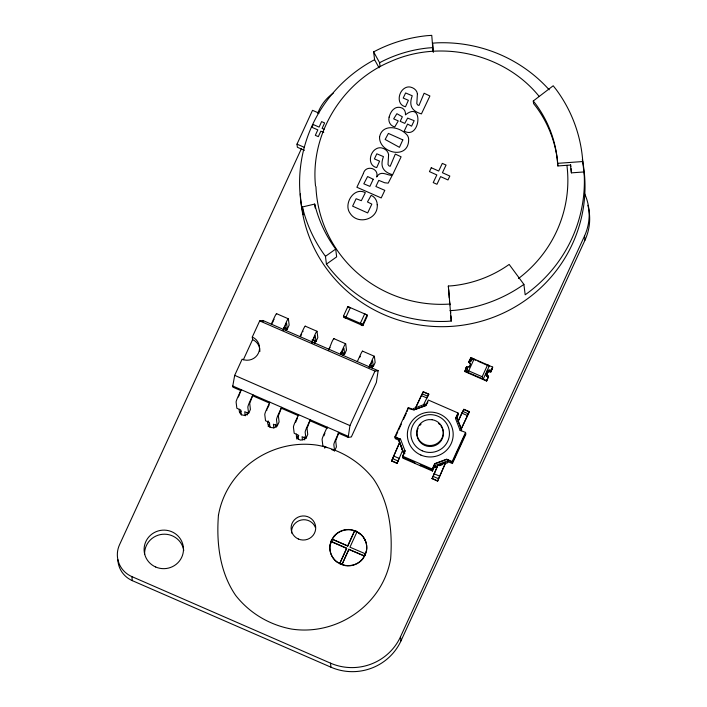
<?xml version="1.0" encoding="UTF-8"?>
<svg xmlns="http://www.w3.org/2000/svg" width="707" height="707" viewBox="0 0 707 707"><rect width="100%" height="100%" fill="white"/><g stroke="black" fill="none" stroke-linecap="round" stroke-linejoin="round"><path stroke-width="1.06" d="M485.974 373.676L485.974 374.189A3.659 3.579 -7 0 0 488.113 377.087L488.095 376.99A3.659 3.579 -7 0 1 485.965 374.091M241.007 390.671L232.912 387.153L232.771 386.013L234.689 375.364L242.112 359.2A12.381 12.107 -7 0 0 258.479 353.04A12.381 12.107 -7 0 0 252.284 337.053L259.699 320.89L262.871 320.465L378.139 370.68L376.363 382.469L351.352 436.944L348.18 437.368L338.07 432.967M348.18 437.368L349.956 425.587L374.975 371.113L378.139 370.68M323.974 435.804L324.213 434.999M331.459 540.219L330.072 544.744A18.47 18.064 -7 0 0 336.612 561.605L340.712 564.062L345.325 565.406A18.47 18.064 -7 0 0 362.594 558.91L365.13 554.889L366.518 550.364A18.47 18.064 -7 0 0 359.978 533.493L355.877 531.037L351.264 529.702A18.47 18.064 -7 0 0 333.996 536.189L331.459 540.219L332.104 542.057L346.695 548.42L340.129 562.728L346.669 548.164L332.069 541.801L331.459 540.219L333.085 539.591L347.676 545.954L333.085 539.591M330.452 544.204L331.521 540.722M341.932 564.663L345.361 565.653A18.47 18.064 -7 0 0 362.62 559.166L365.157 555.136L366.544 550.612A18.47 18.064 -7 0 0 360.004 533.75L355.913 531.284M266.733 410.484L266.884 410.025M399.234 458.039L397.069 463.394L391.572 460.991L399.649 442.449L402.707 450.483L400.065 443.669M397.069 463.394L402.672 450.235M433.064 476.35L437.713 465.604L445.684 462.608L437.606 481.158L432.074 478.506L433.064 476.35L438.561 478.745L437.606 481.158M438.561 478.745L445.684 462.608M295.544 422.512L295.986 421.39M238.418 396.998L238.657 396.406M324.407 434.46L324.911 433.285M267.317 408.902L267.582 408.31M304.425 150.344L297.373 147.268L296.993 144.148L312.521 110.327L318.954 113.138M301.527 148.39L119.51 544.797A24.63 24.091 -7 0 0 131.847 576.594L132.342 580.659L330.973 667.205A52.963 51.805 -7 0 0 400.984 640.878L585.007 240.106A52.963 51.805 -7 0 0 587.844 205.286M317.646 113.27L319.034 110.257A43.534 42.579 -7 0 1 333.289 93.112M243.314 359.828L252.593 339.607L252.284 337.053M271.302 324.133L274.493 317.178A4.949 0.53 -66.5 0 1 276.658 313.775M238.913 395.823L241.202 389.681L238.012 396.636A4.949 0.53 -66.5 0 0 236.103 402.089L236.863 408.284L240.725 409.972L241.352 415.08M272.213 323.302L273.415 320.686M248.599 413.401L250.411 409.459L249.721 403.45L252.938 394.798L249.748 401.753A4.949 0.53 -66.5 0 0 247.839 407.197L248.599 413.401L244.746 411.721L245.241 415.804M287.342 329.029L289.154 325.087L288.394 318.884A4.949 0.53 -66.5 0 0 286.229 322.295L283.154 330.16L286.582 323.17L287.342 329.029L283.48 327.35M269.871 402.168L266.68 409.123A4.949 0.53 -66.5 0 0 264.772 414.576L265.532 420.771L269.394 422.459L270.021 427.567M299.962 336.62L303.162 329.674A4.949 0.53 -66.5 0 1 305.318 326.263M267.98 407.435L269.181 404.819M300.475 336.665L301.677 334.049M277.268 425.888L279.079 421.946L278.381 415.937L281.607 407.285L278.417 414.24A4.949 0.53 -66.5 0 0 276.508 419.693L277.268 425.888L273.406 424.209L273.909 428.292M316.002 341.516L317.814 337.575L317.054 331.38A4.949 0.53 -66.5 0 0 314.898 334.782L311.814 342.648L315.242 335.657L316.002 341.516L312.149 339.837L312.521 342.904M343.505 316.011L347.844 306.564L367.092 314.951L367.242 316.179L362.912 325.618L343.655 317.231L343.505 316.011L362.762 324.398L362.912 325.618M296.242 420.798L297.444 418.182M329.939 347.411L328.746 350.018L331.822 342.161A4.949 0.53 -66.5 0 1 333.987 338.75M340.367 354.225L343.558 347.27A4.949 0.53 -66.5 0 1 345.723 343.867L346.483 350.062L344.671 354.004L340.809 352.325M340.88 354.269L343.911 348.153L344.671 354.004M305.928 438.375L307.739 434.434L307.05 428.424L310.267 419.772L307.077 426.728A4.949 0.53 -66.5 0 0 305.168 432.18L305.928 438.375L302.075 436.696L302.446 439.763M362.762 324.398L367.092 314.951M357.3 361.604L360.49 354.649A4.949 0.53 -66.5 0 1 362.647 351.238M334.597 450.872L336.408 446.93L335.71 440.921L338.936 432.269L335.745 439.215A4.949 0.53 -66.5 0 0 333.837 444.668L334.597 450.872L331.698 449.608M373.34 366.5L375.143 362.558L374.383 356.355A4.949 0.53 -66.5 0 0 372.227 359.766L369.142 367.622L372.571 360.641L373.34 366.5L370.441 365.236M398.757 440.169L395.24 438.64L394.992 436.652L408.363 407.515L413.869 409.91L425.826 405.411L428.309 400.021L457.942 412.932L458.189 414.929L456.598 418.376M397.794 431.818L395.116 437.642L400.524 439.294L394.992 436.652M398.677 429.874L401.355 424.05M403.582 419.198L406.26 413.365M407.152 411.43L408.363 407.515M347.676 545.954L354.242 531.646L355.877 531.037L356.522 532.875L349.956 547.191L364.573 553.457L365.157 555.136L363.531 555.755L348.94 549.392L363.504 555.499L365.157 555.136M347.703 546.211L354.242 531.646M398.925 439.895L403.67 453.32L399.137 441.636L399.42 438.817M339.475 563.559L340.739 564.319L342.365 563.709L348.913 549.136M342.365 563.709L348.94 549.392M399.137 441.636L399.632 440.558M415.451 408.036L423.246 391.696L428.742 394.091L426.48 398.695M415.495 408.257L420.983 396.3M391.572 460.991L399.649 442.449M422.035 394.639L423.246 391.696M423.396 405.102L428.742 394.091M434.743 463.916L446.709 459.417L447.805 459.895L448.017 461.636L452.418 463.553L452.171 461.565L446.674 459.17L434.717 463.668L434.46 466.735L432.481 471.048L402.787 458.118L402.548 456.121L405.023 450.73L402.663 457.12L414.735 462.378L414.859 463.377M413.869 409.91L425.861 405.668L427.912 401.912M466.24 367.463A1.476 1.441 -7 0 1 467.292 369.461L466.32 371.705L467.3 369.558A1.476 1.441 -7 0 0 466.249 367.56L466.629 366.606A2.695 2.642 -7 0 0 470.146 365.236A2.695 2.642 -7 0 0 468.847 361.781L469.245 360.923A1.476 1.441 -7 0 0 471.472 360.349L472.462 358.202L471.489 360.446A1.476 1.441 -7 0 1 469.254 361.021L469.245 360.923M488.307 376.654L486.602 381.064L464.746 371.537L466.452 367.127L466.514 367.675M470.827 357.592L469.121 361.993L470.827 357.592L492.691 367.11L490.985 371.52L490.914 370.972M482.174 376.734L487.627 364.874L489.412 365.687L483.252 379.085L482.174 376.734L468.635 370.839L467.954 372.421L474.105 359.015M432.481 471.048L432.233 469.059L434.717 463.668M458.065 413.931L455.494 418.579L457.942 412.932M461.812 413.109L458.101 421.195L461.123 428.99L469.36 411.686L463.854 409.291L461.812 413.109L467.309 415.504M458.127 421.452L463.854 409.291M432.11 478.763L437.713 465.604M461.15 429.237L469.36 411.686M445.525 463.465L447.522 462.714L447.805 459.895L452.294 462.555L465.674 433.426M447.522 462.714L448.017 461.636M486.602 381.064L488.493 376.124A2.695 2.642 -7 0 1 487.194 372.669A2.695 2.642 -7 0 1 490.711 371.299L492.691 367.11M488.493 376.124L487.194 379.774M488.581 376.866A2.695 2.642 -7 0 1 487.291 373.411A2.695 2.642 -7 0 1 490.799 372.041L492.169 368.939M452.171 461.565L465.551 432.428L460.08 430.289L461.185 430.766L461.68 429.688L457.093 417.978L455.988 417.501M452.418 463.553L465.789 434.425L465.551 432.428M400.984 640.878L400.489 636.813L584.503 236.041A52.963 51.805 -7 0 0 584.415 193.267M273.812 319.82L274.077 319.264M359.81 357.282L360.323 356.248M302.746 331.751L302.994 331.265M487.158 371.104L487.468 370.822A3.659 3.579 -7 0 1 491.1 370.441L491.118 370.548A3.659 3.579 -7 0 0 487.477 370.919L487.167 371.202M583.982 171.951L571.406 172.853L570.443 165.049L557.876 165.951L557.62 162.203A117.212 114.658 -7 0 0 536.127 106.801L533.591 103.593L533.272 100.986L553.192 85.768L556.276 89.674A142.443 139.323 -7 0 1 582.382 156.998L584.291 176.503A142.443 139.323 -7 0 1 525.177 294.784L523.896 284.382L509.164 264.427A117.212 114.658 -7 0 1 452.445 285.752L448.335 286.052L451.252 321.058L446.948 321.367A142.443 139.323 -7 0 1 326.422 264.135L325.459 256.332A142.443 139.323 -7 0 1 302.419 206.965L314.695 204.076A129.832 126.995 -7 0 0 335.692 249.067L336.656 256.871L326.422 264.135M325.459 256.332L335.692 249.067M438.738 465.48L445.719 462.855M342.338 563.452L340.739 564.319L340.094 562.48M420.382 465.78L420.258 464.782L432.357 470.058L434.248 464.994L435.291 465.445L447.31 460.973M434.46 466.735L435.512 467.194L437.509 466.443M439.515 465.701L442.52 464.579M432.578 47.652L428.027 47.979A129.832 126.995 -7 0 0 379.597 62.72L373.632 51.885A142.443 139.323 -7 0 1 426.763 35.703L431.756 35.35L433.055 51.558M533.272 100.986L535.809 104.203A117.212 114.658 -7 0 1 557.293 159.605L557.558 163.344L582.701 161.55M449.979 310.656L454.972 310.302A142.443 139.323 -7 0 0 523.896 284.382M409.353 408.743L412.8 409.68L413.295 408.602L425.252 404.104L426.356 404.581M354.72 530.939L351.291 529.95A18.47 18.064 -7 0 0 334.031 536.445L331.495 540.466L330.098 544.991A18.47 18.064 -7 0 0 336.647 561.862L338.529 562.993M324.062 129.257L322.1 128.409L324.61 122.93L321.614 121.622L319.104 127.101L313.219 124.538L311.946 127.304L317.832 129.867L315.322 135.337L318.318 136.645L320.828 131.166L323.771 132.448M296.993 144.148L304.346 147.356M471.887 358.564L475.864 360.296M477.852 361.162L482.377 363.133M483.314 363.539L488.979 366.014M348.463 306.962L350.265 307.748L345.926 317.196L344.123 316.409L344.238 317.355L346.068 318.283M366.509 314.827L364.688 313.899L360.349 323.346L362.17 324.266L362.293 325.22L360.499 324.575M466.302 371.608L467.946 372.324M464.676 370.989L486.54 380.516M276.552 313.661L288.288 318.777M305.221 326.148L316.957 331.265M333.881 338.635L345.617 343.752M362.55 351.132L374.286 356.24M424.191 392.341L428.769 394.338M463.889 409.539L469.386 411.934M259.699 320.89L374.975 371.113M462.864 411.447L468.37 413.842M422.256 393.852L427.753 396.247M421.204 395.513L426.701 397.908M234.689 375.364L349.956 425.587M403.458 451.579L404.554 452.056L404.775 453.797M402.548 456.121L432.233 469.059M393.463 455.935L398.96 458.33M232.771 386.013L348.038 436.237M433.992 473.699L439.489 476.094M253.141 395.964L269.314 403.008M281.448 408.293L298.637 415.787M309.763 420.63L326.952 428.124M392.526 458.587L398.032 460.982M391.537 460.743L397.034 463.138M432.074 478.506L437.571 480.901M326.722 447.434L322.86 445.755L322.1 439.56A4.949 0.53 -66.5 0 1 324.009 434.107L327.2 427.152L327.314 428.062M131.847 576.594L330.469 663.139A52.963 51.805 -7 0 0 400.489 636.813M358.52 533.087L360.04 534.006M539.185 96.444C504.445 53.334 440.32 38.947 390.096 61.756C342.268 81.862 310.126 134.012 315.508 185.897M373.632 51.885L374.586 59.688L379.067 67.819M455.467 418.332L460.08 430.289M400.489 439.047L405.049 450.978M584.503 236.041L585.007 240.106M557.558 163.344L557.876 165.951M490.711 371.299L490.799 372.041M468.847 361.781L468.944 362.523A2.695 2.642 -7 0 1 470.235 365.979M466.629 366.606L465.347 370.344M448.335 286.052L448.547 287.784M449.475 300.952L449.952 304.858M457.093 417.978L457.305 419.719M435.291 465.445L435.512 467.194M379.597 62.72L380.074 66.626M371.785 364.962L372.165 368.029M369.478 364.812L369.726 366.862M347.844 306.564L347.994 307.792M343.125 352.475L343.496 355.541M314.695 204.076L315.172 207.982M302.419 206.965L303.383 214.769A142.443 139.323 -7 0 1 374.586 59.688M314.456 339.979L314.836 343.045M304.381 436.846L304.761 439.913M330.469 663.139L330.973 667.205M298.646 415.575L298.531 414.664L295.34 421.611A4.949 0.53 -66.5 0 0 293.432 427.063L294.192 433.267L298.054 434.946L298.557 439.038M285.796 327.491L286.167 330.558M275.721 424.35L276.092 427.417M262.871 320.465L263.013 321.597M247.176 412.888L247.432 414.929M571.115 168.708L571.406 172.853M433.329 52.38L432.711 43.154L437.023 42.844A142.443 139.323 -7 0 1 549.18 89.807M450.571 310.806L450.713 312.856M450.916 315.932L451.252 321.058M448.724 289.676L449.272 297.877M248.749 412.42A5.002 4.887 -7 0 1 242.545 415.053A5.002 4.887 -7 0 1 239.355 409.247M276.835 425.57A5.002 4.887 -7 0 1 270.26 427.134A5.002 4.887 -7 0 1 268.139 420.868M305.344 437.995A5.002 4.887 -7 0 1 296.366 434.08M324.734 448.203A5.002 4.887 -7 0 1 324.867 446.506M372.792 365.775A5.002 4.887 -7 0 1 371.157 367.737M344.282 353.35A5.002 4.887 -7 0 1 342.648 355.321M315.782 340.933A5.002 4.887 -7 0 1 314.147 342.904M287.272 328.516A5.002 4.887 -7 0 1 285.637 330.478M132.342 580.659A24.63 24.091 -7 0 1 117.848 559.608M144.626 554.527A19.699 19.266 -7 0 1 162.318 534.298A19.699 19.266 -7 0 1 183.758 550.461M240.133 412.508A5.002 4.887 -7 0 1 241.122 411.094M268.218 426.586A5.002 4.887 -7 0 1 269.623 423.511M296.719 439.012A5.002 4.887 -7 0 1 298.787 435.379M440.912 425.906A13.274 12.982 -7 0 1 431.473 446.453A13.274 12.982 -7 0 1 418.049 428.274M419.878 425.384A13.274 12.982 -7 0 1 421.054 424.129M438.543 423.449A13.274 12.982 -7 0 1 439.807 424.598M469.368 367.03A2.695 2.642 -7 0 1 468.759 367.366M252.593 339.607A12.381 12.107 -7 0 1 259.849 351.52M291.62 533.069A12.311 12.046 -7 0 1 315.384 527.475M334.058 536.701A18.47 18.064 -7 0 1 335.357 535.296M363.884 538.195A18.47 18.064 -7 0 1 365.625 541.562M566.934 165.403A126.049 123.301 -7 0 1 518.443 278.549M449.944 304.045A126.049 123.301 -7 0 1 315.932 186.56M582.321 159.588A142.443 139.323 -7 0 1 459.462 325.618A142.443 139.323 -7 0 1 300.351 193.93M570.62 164.581A129.832 126.995 -7 0 1 570.885 166.64M388.603 154.656L388.01 164.484L389.009 165.906L390.202 166.278L395.31 154.082L401.108 156.813L392.624 174.753C383.026 171.934 379.818 166.428 383.441 156.609L376.813 153.799L374.401 158.898L379.588 161.152L376.707 167.603C367.481 165.597 369.257 152.509 376.265 148.797A7.441 7.282 -7 0 1 381.807 147.966C385.076 148.735 388.178 151.148 388.603 154.656M417.404 93.81L416.812 103.646L417.81 105.069L419.004 105.431L424.112 93.236L429.909 95.975L421.425 113.907C411.828 111.087 408.619 105.582 412.243 95.763L405.615 92.962L403.202 98.061L408.39 100.306L405.509 106.757C396.282 104.76 398.059 91.663 405.067 87.951A7.441 7.282 -7 0 1 410.608 87.129C413.869 87.889 416.98 90.302 417.404 93.81M218.428 515.385C216.298 542.896 219.718 572.166 235.661 595.409C249.589 613.163 269.57 625.023 291.735 629.089C337.301 635.955 382.726 604.671 390.626 558.892C392.756 531.381 389.336 502.111 373.393 478.86C359.465 461.114 339.484 449.254 317.319 445.189C271.753 438.322 226.328 469.607 218.428 515.385M379.571 136.919C378.784 152.898 408.434 160.339 408.655 139.871A7.636 7.468 -7 0 0 406.048 133.923C398.81 126.553 382.116 123.672 379.571 136.919M389.115 117.115C387.984 121.357 390.282 126.085 394.789 126.88L398.271 120.915L393.658 118.847L396.892 113.694L402.354 116.796L400.206 121.321L404.784 123.38L407.639 118.096L414.169 120.694L411.571 126.173L407.541 124.07L404.201 131.113C420.559 140.242 423.829 99.855 405.465 114.87C405.836 111.397 403.962 108.012 400.339 107.491A7.309 7.15 -7 0 0 395.054 108.198C391.775 110.009 390.061 113.641 389.115 117.115M377.246 204.747C378.386 219.568 357.601 225.471 350 213.16C343.231 203.961 354.03 186.392 365.333 192.693L361.321 200.7L356.134 198.72L352.607 206.161L367.667 212.931L371.838 204.12L367.463 201.946L371.175 195.318C374.913 196.882 377.211 200.753 377.246 204.747M402.822 139.889L399.437 147.321L385.147 139.465L388.408 133.411L402.822 139.889M363.38 173.542L356.885 187.267L381.206 197.942L384.811 190.342L375.877 186.498L378.775 180.373L384.749 182.777L388.214 183.14L392.173 175.424C386.579 175.363 380.826 169.874 376.663 177.006C379.376 168.001 365.528 164.519 363.38 173.542M373.252 179.278L369.885 186.383L363.813 183.811L367.613 176.529L373.252 179.278M431.288 167.718L429.441 171.615L436.846 174.938L433.223 182.6L436.953 184.28L440.585 176.617L447.982 179.949L449.829 176.052L442.423 172.72L446.055 165.067L442.317 163.388L438.693 171.041L431.288 167.718M432.163 419.719L428.698 419.631A13.274 12.982 -7 0 0 418.624 439.25A13.274 12.982 -7 0 0 440.991 439.798A13.274 12.982 -7 0 0 432.163 419.719M155.708 567.014A19.699 19.266 -7 0 0 183.387 547.368A19.699 19.266 -7 0 0 152.288 533.812A19.699 19.266 -7 0 0 155.708 567.014M420.859 455.043A22.924 22.421 -7 0 0 453.072 432.171A22.924 22.421 -7 0 0 416.883 416.405A22.924 22.421 -7 0 0 420.859 455.043M422.22 450.81A19.301 18.886 -7 0 0 449.352 431.553A19.301 18.886 -7 0 0 418.871 418.27A19.301 18.886 -7 0 0 422.22 450.81M298.345 538.999A12.311 12.046 -7 0 0 315.649 526.724A12.311 12.046 -7 0 0 296.215 518.249A12.311 12.046 -7 0 0 298.345 538.999"/></g></svg>
